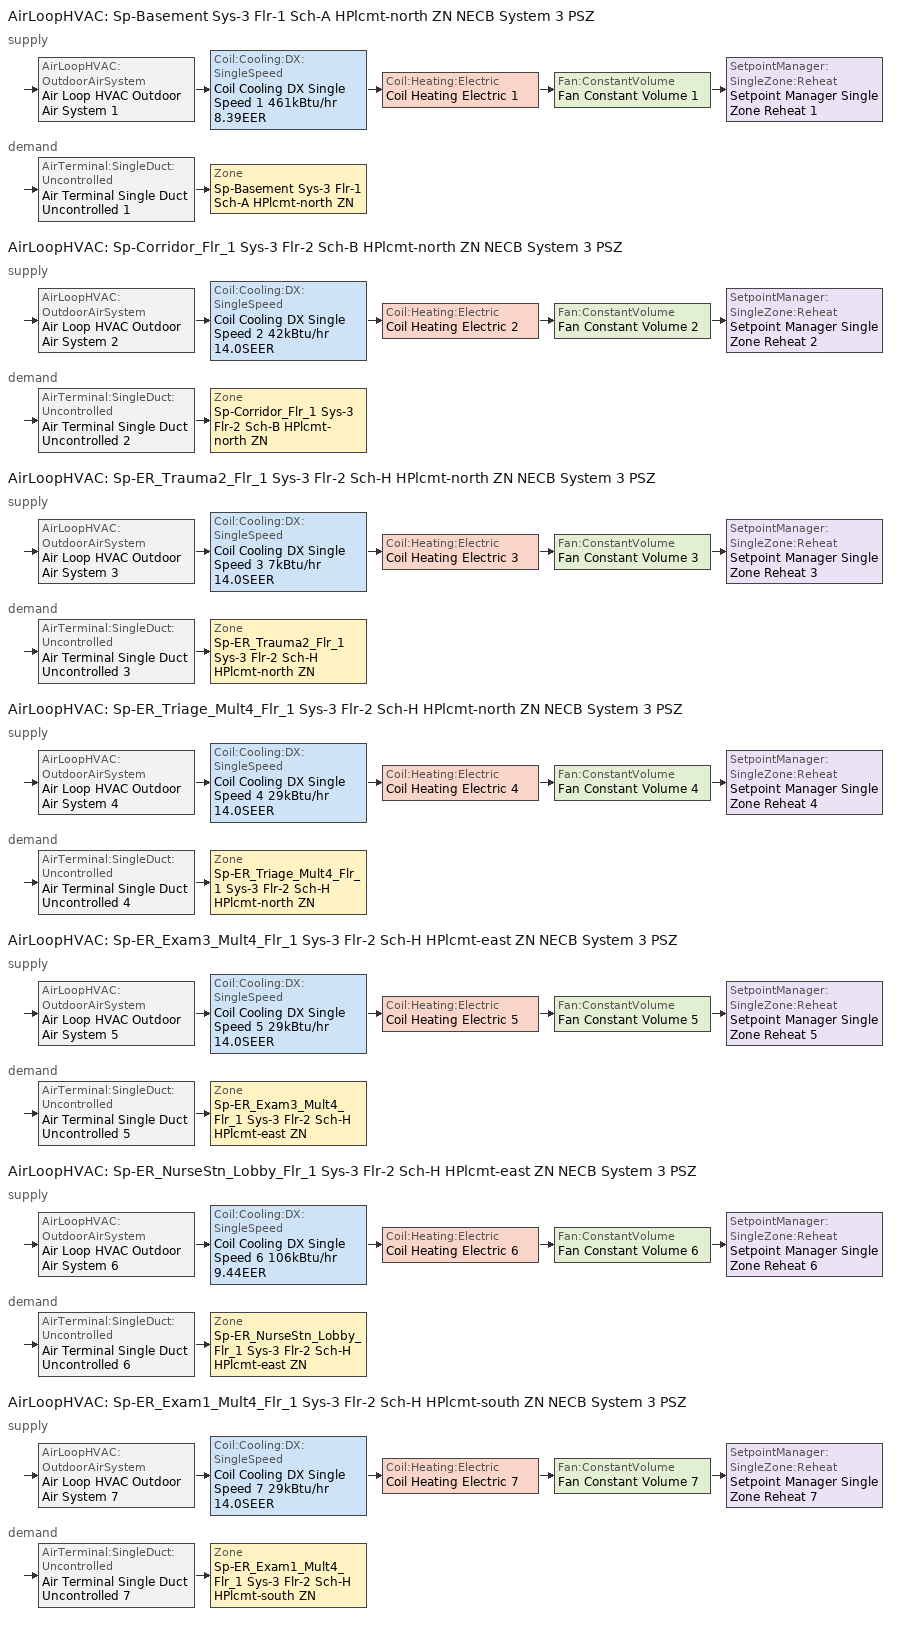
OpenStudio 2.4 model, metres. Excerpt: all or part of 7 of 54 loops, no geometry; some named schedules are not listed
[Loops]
AirLoopHVAC 'Sp-Basement Sys-3 Flr-1 Sch-A HPlcmt-north ZN NECB System 3 PSZ'
 supply: AirLoopHVAC:OutdoorAirSystem 'Air Loop HVAC Outdoor Air System 1' > Coil:Cooling:DX:SingleSpeed 'Coil Cooling DX Single Speed 1 461kBtu/hr 8.39EER' > Coil:Heating:Electric 'Coil Heating Electric 1' > Fan:ConstantVolume 'Fan Constant Volume 1' > SetpointManager:SingleZone:Reheat 'Setpoint Manager Single Zone Reheat 1'
 demand: AirTerminal:SingleDuct:Uncontrolled 'Air Terminal Single Duct Uncontrolled 1' > Zone 'Sp-Basement Sys-3 Flr-1 Sch-A HPlcmt-north ZN'
AirLoopHVAC 'Sp-Corridor_Flr_1 Sys-3 Flr-2 Sch-B HPlcmt-north ZN NECB System 3 PSZ'
 supply: AirLoopHVAC:OutdoorAirSystem 'Air Loop HVAC Outdoor Air System 2' > Coil:Cooling:DX:SingleSpeed 'Coil Cooling DX Single Speed 2 42kBtu/hr 14.0SEER' > Coil:Heating:Electric 'Coil Heating Electric 2' > Fan:ConstantVolume 'Fan Constant Volume 2' > SetpointManager:SingleZone:Reheat 'Setpoint Manager Single Zone Reheat 2'
 demand: AirTerminal:SingleDuct:Uncontrolled 'Air Terminal Single Duct Uncontrolled 2' > Zone 'Sp-Corridor_Flr_1 Sys-3 Flr-2 Sch-B HPlcmt-north ZN'
AirLoopHVAC 'Sp-ER_Trauma2_Flr_1 Sys-3 Flr-2 Sch-H HPlcmt-north ZN NECB System 3 PSZ'
 supply: AirLoopHVAC:OutdoorAirSystem 'Air Loop HVAC Outdoor Air System 3' > Coil:Cooling:DX:SingleSpeed 'Coil Cooling DX Single Speed 3 7kBtu/hr 14.0SEER' > Coil:Heating:Electric 'Coil Heating Electric 3' > Fan:ConstantVolume 'Fan Constant Volume 3' > SetpointManager:SingleZone:Reheat 'Setpoint Manager Single Zone Reheat 3'
 demand: AirTerminal:SingleDuct:Uncontrolled 'Air Terminal Single Duct Uncontrolled 3' > Zone 'Sp-ER_Trauma2_Flr_1 Sys-3 Flr-2 Sch-H HPlcmt-north ZN'
AirLoopHVAC 'Sp-ER_Triage_Mult4_Flr_1 Sys-3 Flr-2 Sch-H HPlcmt-north ZN NECB System 3 PSZ'
 supply: AirLoopHVAC:OutdoorAirSystem 'Air Loop HVAC Outdoor Air System 4' > Coil:Cooling:DX:SingleSpeed 'Coil Cooling DX Single Speed 4 29kBtu/hr 14.0SEER' > Coil:Heating:Electric 'Coil Heating Electric 4' > Fan:ConstantVolume 'Fan Constant Volume 4' > SetpointManager:SingleZone:Reheat 'Setpoint Manager Single Zone Reheat 4'
 demand: AirTerminal:SingleDuct:Uncontrolled 'Air Terminal Single Duct Uncontrolled 4' > Zone 'Sp-ER_Triage_Mult4_Flr_1 Sys-3 Flr-2 Sch-H HPlcmt-north ZN'
AirLoopHVAC 'Sp-ER_Exam3_Mult4_Flr_1 Sys-3 Flr-2 Sch-H HPlcmt-east ZN NECB System 3 PSZ'
 supply: AirLoopHVAC:OutdoorAirSystem 'Air Loop HVAC Outdoor Air System 5' > Coil:Cooling:DX:SingleSpeed 'Coil Cooling DX Single Speed 5 29kBtu/hr 14.0SEER' > Coil:Heating:Electric 'Coil Heating Electric 5' > Fan:ConstantVolume 'Fan Constant Volume 5' > SetpointManager:SingleZone:Reheat 'Setpoint Manager Single Zone Reheat 5'
 demand: AirTerminal:SingleDuct:Uncontrolled 'Air Terminal Single Duct Uncontrolled 5' > Zone 'Sp-ER_Exam3_Mult4_Flr_1 Sys-3 Flr-2 Sch-H HPlcmt-east ZN'
AirLoopHVAC 'Sp-ER_NurseStn_Lobby_Flr_1 Sys-3 Flr-2 Sch-H HPlcmt-east ZN NECB System 3 PSZ'
 supply: AirLoopHVAC:OutdoorAirSystem 'Air Loop HVAC Outdoor Air System 6' > Coil:Cooling:DX:SingleSpeed 'Coil Cooling DX Single Speed 6 106kBtu/hr 9.44EER' > Coil:Heating:Electric 'Coil Heating Electric 6' > Fan:ConstantVolume 'Fan Constant Volume 6' > SetpointManager:SingleZone:Reheat 'Setpoint Manager Single Zone Reheat 6'
 demand: AirTerminal:SingleDuct:Uncontrolled 'Air Terminal Single Duct Uncontrolled 6' > Zone 'Sp-ER_NurseStn_Lobby_Flr_1 Sys-3 Flr-2 Sch-H HPlcmt-east ZN'
AirLoopHVAC 'Sp-ER_Exam1_Mult4_Flr_1 Sys-3 Flr-2 Sch-H HPlcmt-south ZN NECB System 3 PSZ'
 supply: AirLoopHVAC:OutdoorAirSystem 'Air Loop HVAC Outdoor Air System 7' > Coil:Cooling:DX:SingleSpeed 'Coil Cooling DX Single Speed 7 29kBtu/hr 14.0SEER' > Coil:Heating:Electric 'Coil Heating Electric 7' > Fan:ConstantVolume 'Fan Constant Volume 7' > SetpointManager:SingleZone:Reheat 'Setpoint Manager Single Zone Reheat 7'
 demand: AirTerminal:SingleDuct:Uncontrolled 'Air Terminal Single Duct Uncontrolled 7' > Zone 'Sp-ER_Exam1_Mult4_Flr_1 Sys-3 Flr-2 Sch-H HPlcmt-south ZN'
[Sizing:Zone] Zone Cooling Design Supply Air Temperature Input Method=SupplyAirTemperature; Zone Cooling Design Supply Air Temperature {C}=13; Zone Cooling Design Supply Air Temperature Difference {deltaC}=11.11; Zone Heating Design Supply Air Temperature Input Method=SupplyAirTemperature; Zone Heating Design Supply Air Temperature {C}=43; Zone Heating Design Supply Air Temperature Difference {deltaC}=11.11; Zone Cooling Design Supply Air Humidity Ratio {kg-H2O/kg-air}=0.0085; Zone Heating Design Supply Air Humidity Ratio {kg-H2O/kg-air}=0.008; Zone Heating Sizing Factor=1.3; Zone Cooling Sizing Factor=1.1; Cooling Design Air Flow Method=DesignDay; Heating Design Air Flow Method=DesignDay; Account for Dedicated Outdoor Air System=No; Dedicated Outdoor Air System Control Strategy=NeutralSupplyAir; Dedicated Outdoor Air Low Setpoint Temperature for Design {C}=autosize; Dedicated Outdoor Air High Setpoint Temperature for Design {C}=autosize
Sp-Basement Sys-3 Flr-1 Sch-A HPlcmt-north ZN; Sp-Corridor_Flr_1 Sys-3 Flr-2 Sch-B HPlcmt-north ZN; Sp-ER_Trauma2_Flr_1 Sys-3 Flr-2 Sch-H HPlcmt-north ZN; Sp-ER_Triage_Mult4_Flr_1 Sys-3 Flr-2 Sch-H HPlcmt-north ZN; Sp-ER_Exam3_Mult4_Flr_1 Sys-3 Flr-2 Sch-H HPlcmt-east ZN; Sp-ER_NurseStn_Lobby_Flr_1 Sys-3 Flr-2 Sch-H HPlcmt-east ZN; Sp-ER_Exam1_Mult4_Flr_1 Sys-3 Flr-2 Sch-H HPlcmt-south ZN
[Zone equipment]
Sp-Basement Sys-3 Flr-1 Sch-A HPlcmt-north ZN: Air Terminal Single Duct Uncontrolled 1, Zone HVAC Baseboard Convective Electric 1
Sp-Corridor_Flr_1 Sys-3 Flr-2 Sch-B HPlcmt-north ZN: Air Terminal Single Duct Uncontrolled 2, Zone HVAC Baseboard Convective Electric 2
Sp-ER_Trauma2_Flr_1 Sys-3 Flr-2 Sch-H HPlcmt-north ZN: Air Terminal Single Duct Uncontrolled 3, Zone HVAC Baseboard Convective Electric 3
Sp-ER_Triage_Mult4_Flr_1 Sys-3 Flr-2 Sch-H HPlcmt-north ZN: Air Terminal Single Duct Uncontrolled 4, Zone HVAC Baseboard Convective Electric 4
Sp-ER_Exam3_Mult4_Flr_1 Sys-3 Flr-2 Sch-H HPlcmt-east ZN: Air Terminal Single Duct Uncontrolled 5, Zone HVAC Baseboard Convective Electric 5
Sp-ER_NurseStn_Lobby_Flr_1 Sys-3 Flr-2 Sch-H HPlcmt-east ZN: Air Terminal Single Duct Uncontrolled 6, Zone HVAC Baseboard Convective Electric 6
Sp-ER_Exam1_Mult4_Flr_1 Sys-3 Flr-2 Sch-H HPlcmt-south ZN: Air Terminal Single Duct Uncontrolled 7, Zone HVAC Baseboard Convective Electric 7
[AirLoopHVAC] Design Supply Air Flow Rate {m3/s}=AutoSize
Name | Availability Schedule
Sp-Basement Sys-3 Flr-1 Sch-A HPlcmt-north ZN NECB System 3 PSZ | Sp-Basement Sys-3 Flr-1 Sch-A HPlcmt-north ZN NECB System 3 PSZ Occ Sch
Sp-Corridor_Flr_1 Sys-3 Flr-2 Sch-B HPlcmt-north ZN NECB System 3 PSZ | Sp-Corridor_Flr_1 Sys-3 Flr-2 Sch-B HPlcmt-north ZN NECB System 3 PSZ Occ Sch
Sp-ER_Trauma2_Flr_1 Sys-3 Flr-2 Sch-H HPlcmt-north ZN NECB System 3 PSZ | Always On Discrete
Sp-ER_Triage_Mult4_Flr_1 Sys-3 Flr-2 Sch-H HPlcmt-north ZN NECB System 3 PSZ | Sp-ER_Triage_Mult4_Flr_1 Sys-3 Flr-2 Sch-H HPlcmt-north ZN NECB System 3 PSZ Occ Sch
Sp-ER_Exam3_Mult4_Flr_1 Sys-3 Flr-2 Sch-H HPlcmt-east ZN NECB System 3 PSZ | Sp-ER_Exam3_Mult4_Flr_1 Sys-3 Flr-2 Sch-H HPlcmt-east ZN NECB System 3 PSZ Occ Sch
Sp-ER_NurseStn_Lobby_Flr_1 Sys-3 Flr-2 Sch-H HPlcmt-east ZN NECB System 3 PSZ | Sp-ER_NurseStn_Lobby_Flr_1 Sys-3 Flr-2 Sch-H HPlcmt-east ZN NECB System 3 PSZ Occ Sch
Sp-ER_Exam1_Mult4_Flr_1 Sys-3 Flr-2 Sch-H HPlcmt-south ZN NECB System 3 PSZ | Sp-ER_Exam1_Mult4_Flr_1 Sys-3 Flr-2 Sch-H HPlcmt-south ZN NECB System 3 PSZ Occ Sch
[Sizing:System] Type of Load to Size On=Sensible; Design Outdoor Air Flow Rate {m3/s}=Autosize; Minimum System Air Flow Ratio=1; Preheat Design Temperature {C}=7; Preheat Design Humidity Ratio {kg-H2O/kg-Air}=0.008; Precool Design Temperature {C}=13; Precool Design Humidity Ratio {kg-H2O/kg-Air}=0.008; Central Cooling Design Supply Air Temperature {C}=13; Central Heating Design Supply Air Temperature {C}=43; Sizing Option=NonCoincident; 100% Outdoor Air in Cooling=No; 100% Outdoor Air in Heating=No; Central Cooling Design Supply Air Humidity Ratio {kg-H2O/kg-Air}=0.0085; Central Heating Design Supply Air Humidity Ratio {kg-H2O/kg-Air}=0.008; Cooling Design Air Flow Method=DesignDay; Cooling Design Air Flow Rate {m3/s}=0; Heating Design Air Flow Method=DesignDay; Heating Design Air Flow Rate {m3/s}=0; System Outdoor Air Method=ZoneSum; Zone Maximum Outdoor Air Fraction=1; Cooling Supply Air Flow Rate Per Floor Area {m3/s-m2}=0.00996765; Cooling Fraction of Autosized Cooling Supply Air Flow Rate=1; Cooling Supply Air Flow Rate Per Unit Cooling Capacity {m3/s-W}=3.94755e-05; Heating Supply Air Flow Rate Per Floor Area {m3/s-m2}=0.00996765; Heating Fraction of Autosized Heating Supply Air Flow Rate=1; Heating Fraction of Autosized Cooling Supply Air Flow Rate=1; Heating Supply Air Flow Rate Per Unit Heating Capacity {m3/s-W}=3.15882e-05; Cooling Design Capacity Method=CoolingDesignCapacity; Cooling Design Capacity {W}=autosize; Cooling Design Capacity Per Floor Area {W/m2}=234.7; Fraction of Autosized Cooling Design Capacity=1; Heating Design Capacity Method=HeatingDesignCapacity; Heating Design Capacity {W}=autosize; Heating Design Capacity Per Floor Area {W/m2}=157; Fraction of Autosized Heating Design Capacity=1; Central Cooling Capacity Control Method=OnOff
Sp-Basement Sys-3 Flr-1 Sch-A HPlcmt-north ZN NECB System 3 PSZ; Sp-Corridor_Flr_1 Sys-3 Flr-2 Sch-B HPlcmt-north ZN NECB System 3 PSZ; Sp-ER_Trauma2_Flr_1 Sys-3 Flr-2 Sch-H HPlcmt-north ZN NECB System 3 PSZ; Sp-ER_Triage_Mult4_Flr_1 Sys-3 Flr-2 Sch-H HPlcmt-north ZN NECB System 3 PSZ; Sp-ER_Exam3_Mult4_Flr_1 Sys-3 Flr-2 Sch-H HPlcmt-east ZN NECB System 3 PSZ; Sp-ER_NurseStn_Lobby_Flr_1 Sys-3 Flr-2 Sch-H HPlcmt-east ZN NECB System 3 PSZ; Sp-ER_Exam1_Mult4_Flr_1 Sys-3 Flr-2 Sch-H HPlcmt-south ZN NECB System 3 PSZ
[Fan:ConstantVolume] Availability Schedule=Always On Discrete; Fan Efficiency=0.39975; Pressure Rise {Pa}=640; Maximum Flow Rate {m3/s}=AutoSize; Motor Efficiency=0.615
Fan Constant Volume 1; Fan Constant Volume 2; Fan Constant Volume 3; Fan Constant Volume 4; Fan Constant Volume 5; Fan Constant Volume 6; Fan Constant Volume 7
[Coil:Heating:Electric] Availability Schedule=Always On Discrete
Coil Heating Electric 1; Coil Heating Electric 2; Coil Heating Electric 3; Coil Heating Electric 4; Coil Heating Electric 5; Coil Heating Electric 6; Coil Heating Electric 7
[Coil:Cooling:DX:SingleSpeed] Availability Schedule=Always On Discrete; Rated Total Cooling Capacity {W}=autosize; Rated Sensible Heat Ratio=autosize; Rated Air Flow Rate {m3/s}=autosize; Rated Evaporator Fan Power Per Volume Flow Rate {W/(m3/s)}=773.3; Total Cooling Capacity Function of Temperature Curve=DXCOOL-NECB2011-REF-CAPFT; Total Cooling Capacity Function of Flow Fraction Curve=DXCOOL-NECB2011-REF-CAPFFLOW; Energy Input Ratio Function of Temperature Curve=DXCOOL-NECB2011-REF-COOLEIRFT; Energy Input Ratio Function of Flow Fraction Curve=DXCOOL-NECB2011-REF-COOLEIRFFLOW; Part Load Fraction Correlation Curve=DXCOOL-NECB2011-REF-COOLPLFFPLR; Condenser Type=AirCooled; Evaporative Condenser Effectiveness=0; Evaporative Condenser Air Flow Rate {m3/s}=Autosize; Evaporative Condenser Pump Rated Power Consumption {W}=Autosize; Crankcase Heater Capacity {W}=0; Maximum Outdoor Dry-Bulb Temperature for Crankcase Heater Operation {C}=0; Basin Heater Capacity {W/K}=0; Basin Heater Setpoint Temperature {C}=10
Name | Rated COP {W/W}
Coil Cooling DX Single Speed 1 461kBtu/hr 8.39EER | 3.1393
Coil Cooling DX Single Speed 2 42kBtu/hr 14.0SEER; Coil Cooling DX Single Speed 3 7kBtu/hr 14.0SEER; Coil Cooling DX Single Speed 4 29kBtu/hr 14.0SEER; Coil Cooling DX Single Speed 5 29kBtu/hr 14.0SEER; Coil Cooling DX Single Speed 7 29kBtu/hr 14.0SEER | 3.8248
Coil Cooling DX Single Speed 6 106kBtu/hr 9.44EER | 3.26944
[Controller:OutdoorAir] Minimum Outdoor Air Flow Rate {m3/s}=0; Maximum Outdoor Air Flow Rate {m3/s}=Autosize; Economizer Control Action Type=ModulateFlow; Lockout Type=NoLockout; Minimum Limit Type=FixedMinimum; High Humidity Control=No
Name | Economizer Control Type | Minimum Outdoor Air Schedule | Controller Mechanical Ventilation | Heat Recovery Bypass Control Type | Economizer Maximum Limit Dry-Bulb Temperature {C} | Economizer Maximum Limit Enthalpy {J/kg} | Economizer Minimum Limit Dry-Bulb Temperature {C}
Controller Outdoor Air 1 | DifferentialEnthalpy | Sp-Basement Sys-3 Flr-1 Sch-A HPlcmt-north ZN NECB System 3 PSZ Occ Sch | Controller Mechanical Ventilation 1 | BypassWhenOAFlowGreaterThanMinimum
Controller Outdoor Air 2 | NoEconomizer | Sp-Corridor_Flr_1 Sys-3 Flr-2 Sch-B HPlcmt-north ZN NECB System 3 PSZ Occ Sch | Controller Mechanical Ventilation 2 | BypassWhenWithinEconomizerLimits | 28 | 64000 | -100
Controller Outdoor Air 3 | NoEconomizer | Always On Discrete | Controller Mechanical Ventilation 3 | BypassWhenWithinEconomizerLimits | 28 | 64000 | -100
Controller Outdoor Air 4 | NoEconomizer | Sp-ER_Triage_Mult4_Flr_1 Sys-3 Flr-2 Sch-H HPlcmt-north ZN NECB System 3 PSZ Occ Sch | Controller Mechanical Ventilation 4 | BypassWhenWithinEconomizerLimits | 28 | 64000 | -100
Controller Outdoor Air 5 | NoEconomizer | Sp-ER_Exam3_Mult4_Flr_1 Sys-3 Flr-2 Sch-H HPlcmt-east ZN NECB System 3 PSZ Occ Sch | Controller Mechanical Ventilation 5 | BypassWhenWithinEconomizerLimits | 28 | 64000 | -100
Controller Outdoor Air 6 | DifferentialEnthalpy | Sp-ER_NurseStn_Lobby_Flr_1 Sys-3 Flr-2 Sch-H HPlcmt-east ZN NECB System 3 PSZ Occ Sch | Controller Mechanical Ventilation 6 | BypassWhenWithinEconomizerLimits
Controller Outdoor Air 7 | NoEconomizer | Sp-ER_Exam1_Mult4_Flr_1 Sys-3 Flr-2 Sch-H HPlcmt-south ZN NECB System 3 PSZ Occ Sch | Controller Mechanical Ventilation 7 | BypassWhenWithinEconomizerLimits | 28 | 64000 | -100
[Controller:MechanicalVentilation] Availability Schedule=Always On Discrete; System Outdoor Air Method=ZoneSum
Controller Mechanical Ventilation 1; Controller Mechanical Ventilation 2; Controller Mechanical Ventilation 3; Controller Mechanical Ventilation 4; Controller Mechanical Ventilation 5; Controller Mechanical Ventilation 6; Controller Mechanical Ventilation 7
[AirLoopHVAC:OutdoorAirSystem]
Name | Controller
Air Loop HVAC Outdoor Air System 1 | Controller Outdoor Air 1
Air Loop HVAC Outdoor Air System 2 | Controller Outdoor Air 2
Air Loop HVAC Outdoor Air System 3 | Controller Outdoor Air 3
Air Loop HVAC Outdoor Air System 4 | Controller Outdoor Air 4
Air Loop HVAC Outdoor Air System 5 | Controller Outdoor Air 5
Air Loop HVAC Outdoor Air System 6 | Controller Outdoor Air 6
Air Loop HVAC Outdoor Air System 7 | Controller Outdoor Air 7
[SetpointManager:SingleZone:Reheat] Minimum Supply Air Temperature {C}=13; Maximum Supply Air Temperature {C}=43
Name | Control Zone
Setpoint Manager Single Zone Reheat 1 | Sp-Basement Sys-3 Flr-1 Sch-A HPlcmt-north ZN
Setpoint Manager Single Zone Reheat 2 | Sp-Corridor_Flr_1 Sys-3 Flr-2 Sch-B HPlcmt-north ZN
Setpoint Manager Single Zone Reheat 3 | Sp-ER_Trauma2_Flr_1 Sys-3 Flr-2 Sch-H HPlcmt-north ZN
Setpoint Manager Single Zone Reheat 4 | Sp-ER_Triage_Mult4_Flr_1 Sys-3 Flr-2 Sch-H HPlcmt-north ZN
Setpoint Manager Single Zone Reheat 5 | Sp-ER_Exam3_Mult4_Flr_1 Sys-3 Flr-2 Sch-H HPlcmt-east ZN
Setpoint Manager Single Zone Reheat 6 | Sp-ER_NurseStn_Lobby_Flr_1 Sys-3 Flr-2 Sch-H HPlcmt-east ZN
Setpoint Manager Single Zone Reheat 7 | Sp-ER_Exam1_Mult4_Flr_1 Sys-3 Flr-2 Sch-H HPlcmt-south ZN
[AirTerminal:SingleDuct:Uncontrolled] Availability Schedule=Always On Discrete; Maximum Air Flow Rate {m3/s}=AutoSize
Air Terminal Single Duct Uncontrolled 1; Air Terminal Single Duct Uncontrolled 2; Air Terminal Single Duct Uncontrolled 3; Air Terminal Single Duct Uncontrolled 4; Air Terminal Single Duct Uncontrolled 5; Air Terminal Single Duct Uncontrolled 6; Air Terminal Single Duct Uncontrolled 7
[ZoneHVAC:Baseboard:Convective:Electric] Availability Schedule=Always On Discrete; Nominal Capacity {W}=autosize; Efficiency=1
Zone HVAC Baseboard Convective Electric 1; Zone HVAC Baseboard Convective Electric 2; Zone HVAC Baseboard Convective Electric 3; Zone HVAC Baseboard Convective Electric 4; Zone HVAC Baseboard Convective Electric 5; Zone HVAC Baseboard Convective Electric 6; Zone HVAC Baseboard Convective Electric 7
[Schedule:Ruleset]
Name | Default Day Schedule | Summer Design Day Schedule | Winter Design Day Schedule
Sp-Basement Sys-3 Flr-1 Sch-A HPlcmt-north ZN NECB System 3 PSZ Occ Sch | Sp-Basement Sys-3 Flr-1 Sch-A HPlcmt-north ZN NECB System 3 PSZ Occ Sch Default | Sp-Basement Sys-3 Flr-1 Sch-A HPlcmt-north ZN NECB System 3 PSZ Occ Sch Summer Design Day | Sp-Basement Sys-3 Flr-1 Sch-A HPlcmt-north ZN NECB System 3 PSZ Occ Sch Winter Design Day
Sp-Corridor_Flr_1 Sys-3 Flr-2 Sch-B HPlcmt-north ZN NECB System 3 PSZ Occ Sch | Sp-Corridor_Flr_1 Sys-3 Flr-2 Sch-B HPlcmt-north ZN NECB System 3 PSZ Occ Sch Default | Sp-Corridor_Flr_1 Sys-3 Flr-2 Sch-B HPlcmt-north ZN NECB System 3 PSZ Occ Sch Summer Design Day | Sp-Corridor_Flr_1 Sys-3 Flr-2 Sch-B HPlcmt-north ZN NECB System 3 PSZ Occ Sch Winter Design Day
Sp-ER_Exam1_Mult4_Flr_1 Sys-3 Flr-2 Sch-H HPlcmt-south ZN NECB System 3 PSZ Occ Sch | Sp-ER_Exam1_Mult4_Flr_1 Sys-3 Flr-2 Sch-H HPlcmt-south ZN NECB System 3 PSZ Occ Sch Default | Sp-ER_Exam1_Mult4_Flr_1 Sys-3 Flr-2 Sch-H HPlcmt-south ZN NECB System 3 PSZ Occ Sch Summer Design Day | Sp-ER_Exam1_Mult4_Flr_1 Sys-3 Flr-2 Sch-H HPlcmt-south ZN NECB System 3 PSZ Occ Sch Winter Design Day
Sp-ER_Exam3_Mult4_Flr_1 Sys-3 Flr-2 Sch-H HPlcmt-east ZN NECB System 3 PSZ Occ Sch | Sp-ER_Exam3_Mult4_Flr_1 Sys-3 Flr-2 Sch-H HPlcmt-east ZN NECB System 3 PSZ Occ Sch Default | Sp-ER_Exam3_Mult4_Flr_1 Sys-3 Flr-2 Sch-H HPlcmt-east ZN NECB System 3 PSZ Occ Sch Summer Design Day | Sp-ER_Exam3_Mult4_Flr_1 Sys-3 Flr-2 Sch-H HPlcmt-east ZN NECB System 3 PSZ Occ Sch Winter Design Day
Sp-ER_NurseStn_Lobby_Flr_1 Sys-3 Flr-2 Sch-H HPlcmt-east ZN NECB System 3 PSZ Occ Sch | Sp-ER_NurseStn_Lobby_Flr_1 Sys-3 Flr-2 Sch-H HPlcmt-east ZN NECB System 3 PSZ Occ Sch Default | Sp-ER_NurseStn_Lobby_Flr_1 Sys-3 Flr-2 Sch-H HPlcmt-east ZN NECB System 3 PSZ Occ Sch Summer Design Day | Sp-ER_NurseStn_Lobby_Flr_1 Sys-3 Flr-2 Sch-H HPlcmt-east ZN NECB System 3 PSZ Occ Sch Winter Design Day
Sp-ER_Triage_Mult4_Flr_1 Sys-3 Flr-2 Sch-H HPlcmt-north ZN NECB System 3 PSZ Occ Sch | Sp-ER_Triage_Mult4_Flr_1 Sys-3 Flr-2 Sch-H HPlcmt-north ZN NECB System 3 PSZ Occ Sch Default | Sp-ER_Triage_Mult4_Flr_1 Sys-3 Flr-2 Sch-H HPlcmt-north ZN NECB System 3 PSZ Occ Sch Summer Design Day | Sp-ER_Triage_Mult4_Flr_1 Sys-3 Flr-2 Sch-H HPlcmt-north ZN NECB System 3 PSZ Occ Sch Winter Design Day
[Schedule:Day]
Sp-Basement Sys-3 Flr-1 Sch-A HPlcmt-north ZN NECB System 3 PSZ Occ Sch Default; Sp-Basement Sys-3 Flr-1 Sch-A HPlcmt-north ZN NECB System 3 PSZ Occ Sch Winter Design Day; Sp-Basement Sys-3 Flr-1 Sch-A HPlcmt-north ZN NECB System 3 PSZ Occ Sch Summer Design Day: 24, 0, 1
[Schedule:Rule] Schedule Ruleset=Sp-Basement Sys-3 Flr-1 Sch-A HPlcmt-north ZN NECB System 3 PSZ Occ Sch; Date Specification Type=DateRange; Start Month=1; Start Day=1; End Month=12
Name | Rule Order | Day Schedule | Apply Monday | End Day | Apply Tuesday | Apply Wednesday | Apply Thursday
Sp-Basement Sys-3 Flr-1 Sch-A HPlcmt-north ZN NECB System 3 PSZ Occ Sch Monday Rule | 6 | Sp-Basement Sys-3 Flr-1 Sch-A HPlcmt-north ZN NECB System 3 PSZ Occ Sch Monday | Yes | 25
Sp-Basement Sys-3 Flr-1 Sch-A HPlcmt-north ZN NECB System 3 PSZ Occ Sch Tuesday Rule | 5 | Sp-Basement Sys-3 Flr-1 Sch-A HPlcmt-north ZN NECB System 3 PSZ Occ Sch Tuesday |  | 26 | Yes
Sp-Basement Sys-3 Flr-1 Sch-A HPlcmt-north ZN NECB System 3 PSZ Occ Sch Wednesday Rule | 4 | Sp-Basement Sys-3 Flr-1 Sch-A HPlcmt-north ZN NECB System 3 PSZ Occ Sch Wednesday |  | 27 |  | Yes
Sp-Basement Sys-3 Flr-1 Sch-A HPlcmt-north ZN NECB System 3 PSZ Occ Sch Thursday Rule | 3 | Sp-Basement Sys-3 Flr-1 Sch-A HPlcmt-north ZN NECB System 3 PSZ Occ Sch Thursday |  | 28 |  |  | Yes
[Schedule:Constant]
Always On Discrete: Value=1
[Curve:Biquadratic] Minimum Value of x=13; Maximum Value of x=24; Minimum Value of y=24; Maximum Value of y=46
Name | Coefficient1 Constant | Coefficient2 x | Coefficient3 x**2 | Coefficient4 y | Coefficient5 y**2 | Coefficient6 x*y
DXCOOL-NECB2011-REF-CAPFT | 0.867905 | 0.0142459 | 0.00055436 | -0.0075575 | 3.3e-05 | -0.0001918
DXCOOL-NECB2011-REF-COOLEIRFT | 0.116936 | 0.0284933 | -0.0004112 | 0.0214108 | 0.00016103 | -0.0006791
[Curve:Quadratic] Coefficient1 Constant=1; Coefficient2 x=0; Coefficient3 x**2=0; Minimum Value of x=0; Maximum Value of x=1
DXCOOL-NECB2011-REF-CAPFFLOW; DXCOOL-NECB2011-REF-COOLEIRFFLOW
[Curve:Cubic]
DXCOOL-NECB2011-REF-COOLPLFFPLR: Coefficient1 Constant=0.0277; Coefficient2 x=4.9151; Coefficient3 x**2=-8.184; Coefficient4 x**3=4.2702; Minimum Value of x=0.7; Maximum Value of x=1
